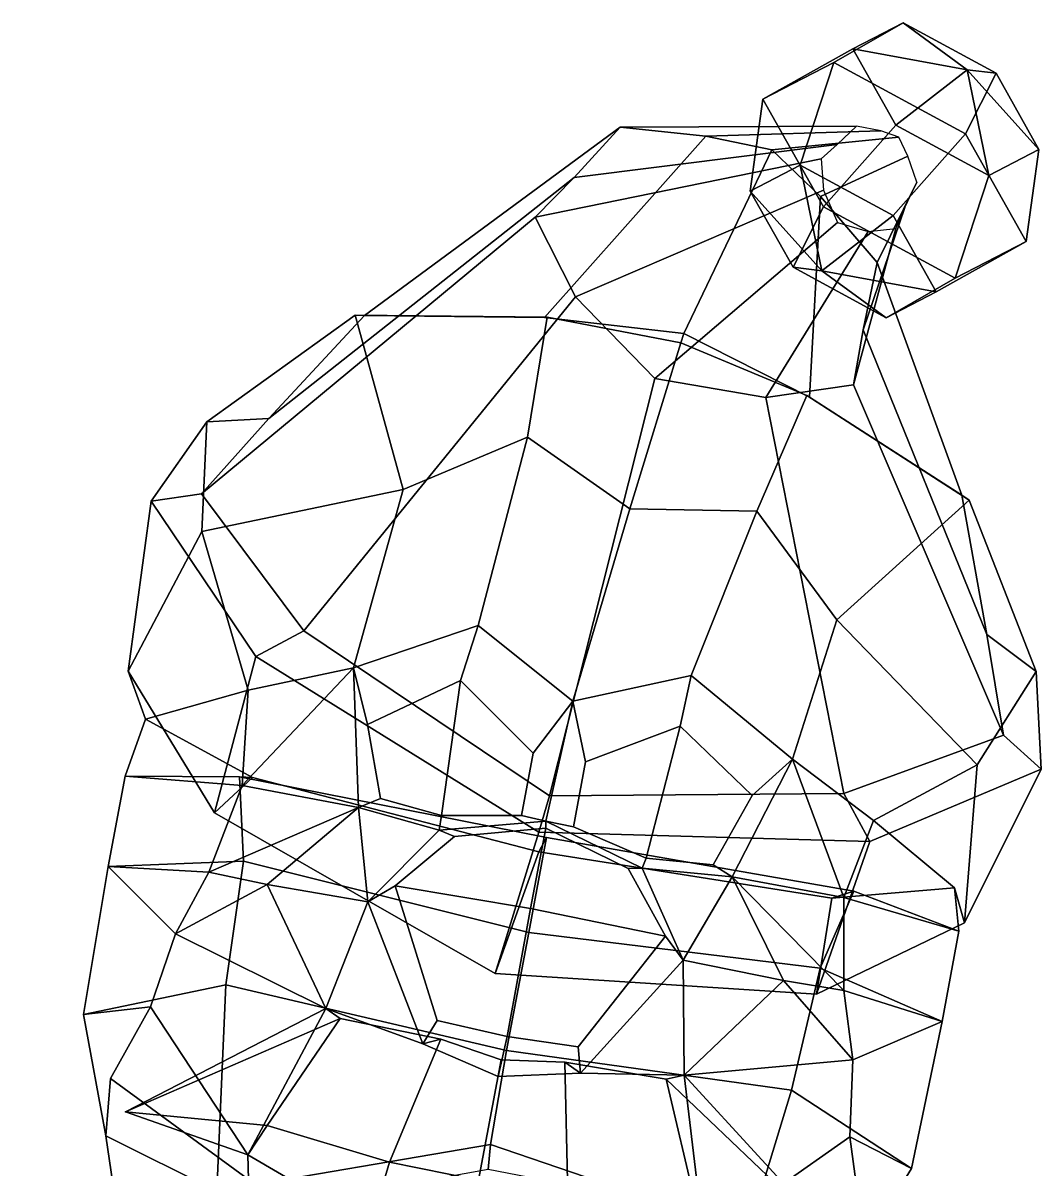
# Model space of a CAD drawing. Extents: x -177 to 163, y -153 to 319.
# Drawn here: x -67.4 to 78.4, y 154.6 to 318.8 of the extents above; entities that cross this region are included whole.
import ezdxf

# ---------------------------------------------------------------- set-up
doc = ezdxf.new("R2010")
doc.units = 0

msp = doc.modelspace()

# ---------------------------------------------------------------- linework, layer by layer
msp.add_point((-52.72525, 162.807983, 100.890869))
for points in [[(38.542923, 307.862244, -30.836687), (51.414707, 315.062469, -25.027618), (58.592377, 318.769592, -37.581402), (48.693722, 313.104889, -48.590481)], [(58.592377, 318.769592, -37.581402), (71.910812, 311.556091, -40.972916), (67.528809, 302.903442, -53.386745), (48.693722, 313.104889, -48.590481)], [(51.414707, 315.062469, -25.027618), (67.779694, 312.069061, -25.431002), (58.592377, 318.769592, -37.581402)], [(67.779694, 312.069061, -25.431002), (71.910812, 311.556091, -40.972916), (58.592377, 318.769592, -37.581402)], [(47.227257, 292.418121, -17.87923), (57.555439, 304.141846, -15.865303), (51.414707, 315.062469, -25.027618), (38.542923, 307.862244, -30.836687)], [(57.555439, 304.141846, -15.865303), (67.779694, 312.069061, -25.431002), (51.414707, 315.062469, -25.027618)], [(38.542923, 307.862244, -30.836687), (48.693722, 313.104889, -48.590481), (43.882175, 298.393188, -52.009129), (36.704506, 294.686096, -39.455349)], [(43.882175, 298.393188, -52.009129), (48.693722, 313.104889, -48.590481), (67.528809, 302.903442, -53.386745), (57.200611, 291.179718, -55.400646)], [(57.555439, 304.141846, -15.865303), (70.873871, 296.928314, -19.256762), (67.779694, 312.069061, -25.431002)], [(67.779694, 312.069061, -25.431002), (78.051537, 300.635437, -31.810543), (71.910812, 311.556091, -40.972916)], [(70.873871, 296.928314, -19.256762), (78.051537, 300.635437, -31.810543), (67.779694, 312.069061, -25.431002)], [(78.051537, 300.635437, -31.810543), (76.213127, 287.459351, -40.429264), (67.528809, 302.903442, -53.386745), (71.910812, 311.556091, -40.972916)], [(47.227257, 292.418121, -17.87923), (38.542923, 307.862244, -30.836687), (36.704506, 294.686096, -39.455349), (42.845242, 283.765472, -30.293034)], [(-32.210415, 262.111023, 46.364693), (-18.494364, 276.886566, 68.124504), (18.092747, 303.847198, 21.010603), (11.511902, 296.647339, 10.635067)], [(-18.494364, 276.886566, 68.124504), (7.28898, 276.581757, 79.141602), (30.360918, 302.556244, 27.06077), (18.092747, 303.847198, 21.010603)], [(51.958305, 304.001984, -25.946571), (49.170055, 301.372162, -28.345865), (11.511902, 296.647339, 10.635067), (18.092747, 303.847198, 21.010603)], [(55.43996, 303.295746, -24.150608), (51.958305, 304.001984, -25.946571), (18.092747, 303.847198, 21.010603), (30.360918, 302.556244, 27.06077)], [(47.227257, 292.418121, -17.87923), (66.062325, 282.216675, -22.675467), (70.873871, 296.928314, -19.256762), (57.555439, 304.141846, -15.865303)], [(27.217291, 274.30835, 85.816147), (39.79443, 300.603271, 30.84543), (30.360918, 302.556244, 27.06077), (7.28898, 276.581757, 79.141602)], [(58.005131, 302.386627, -22.94433), (55.43996, 303.295746, -24.150608), (30.360918, 302.556244, 27.06077), (39.79443, 300.603271, 30.84543)], [(58.005131, 302.386627, -22.94433), (39.79443, 300.603271, 30.84543), (46.794281, 293.886658, 28.894964), (59.294102, 299.704041, -23.007614)], [(63.341339, 280.259064, -46.238274), (57.200611, 291.179718, -55.400646), (67.528809, 302.903442, -53.386745), (76.213127, 287.459351, -40.429264)], [(49.170055, 301.372162, -28.345865), (46.862549, 299.305267, -30.298552), (5.954564, 290.970947, 2.237932), (11.511902, 296.647339, 10.635067)], [(27.217291, 274.30835, 85.816147), (45.183559, 265.170837, 79.446342), (46.794281, 293.886658, 28.894964), (39.79443, 300.603271, 30.84543)], [(66.062325, 282.216675, -22.675467), (76.213127, 287.459351, -40.429264), (78.051537, 300.635437, -31.810543), (70.873871, 296.928314, -19.256762)], [(46.862549, 299.305267, -30.298552), (47.232281, 294.838196, -31.428738), (11.716314, 279.51651, -4.721023), (5.954564, 290.970947, 2.237932)], [(59.294102, 299.704041, -23.007614), (46.794281, 293.886658, 28.894964), (54.892365, 284.433197, 25.117958), (60.588978, 295.958984, -23.387039)], [(36.704506, 294.686096, -39.455349), (43.882175, 298.393188, -52.009129), (46.976315, 283.252472, -45.834904)], [(46.976315, 283.252472, -45.834904), (43.882175, 298.393188, -52.009129), (57.200611, 291.179718, -55.400646)], [(-41.847706, 251.3396, 27.157024), (-32.210415, 262.111023, 46.364693), (11.511902, 296.647339, 10.635067), (5.954564, 290.970947, 2.237932)], [(60.588978, 295.958984, -23.387039), (54.892365, 284.433197, 25.117958), (52.88419, 274.820953, 15.252796), (58.873161, 292.329773, -25.468288)], [(47.232281, 294.838196, -31.428738), (49.232952, 290.196472, -31.670712), (23.066332, 267.859772, -8.575649), (11.716314, 279.51651, -4.721023)], [(42.845242, 283.765472, -30.293034), (36.704506, 294.686096, -39.455349), (46.976315, 283.252472, -45.834904)], [(67.007782, 251.139923, 68.812096), (54.892365, 284.433197, 25.117958), (46.794281, 293.886658, 28.894964), (45.183559, 265.170837, 79.446342)], [(47.227257, 292.418121, -17.87923), (42.845242, 283.765472, -30.293034), (56.163666, 276.551941, -33.684494), (66.062325, 282.216675, -22.675467)], [(58.873161, 292.329773, -25.468288), (52.88419, 274.820953, 15.252796), (51.513264, 266.936005, 7.322924), (57.547501, 289.34787, -27.129795)], [(-27.182314, 231.683472, 11.367456), (-41.847706, 251.3396, 27.157024), (5.954564, 290.970947, 2.237932), (11.716314, 279.51651, -4.721023)], [(46.976315, 283.252472, -45.834904), (57.200611, 291.179718, -55.400646), (63.341339, 280.259064, -46.238274)], [(53.626228, 288.879639, -29.532534), (38.978943, 265.13385, -1.67813), (23.066332, 267.859772, -8.575649), (49.232952, 290.196472, -31.670712)], [(57.547501, 289.34787, -27.129795), (51.513264, 266.936005, 7.322924), (38.978943, 265.13385, -1.67813), (53.626228, 288.879639, -29.532534)], [(66.062325, 282.216675, -22.675467), (56.163666, 276.551941, -33.684494), (63.341339, 280.259064, -46.238274), (76.213127, 287.459351, -40.429264)], [(70.604378, 231.151154, 47.191517), (52.88419, 274.820953, 15.252796), (54.892365, 284.433197, 25.117958), (67.007782, 251.139923, 68.812096)], [(42.845242, 283.765472, -30.293034), (46.976315, 283.252472, -45.834904), (56.163666, 276.551941, -33.684494)], [(56.163666, 276.551941, -33.684494), (46.976315, 283.252472, -45.834904), (63.341339, 280.259064, -46.238274)], [(7.992958, 208.085144, -3.339362), (-27.182314, 231.683472, 11.367456), (11.716314, 279.51651, -4.721023), (23.066332, 267.859772, -8.575649)], [(-12.958556, 251.961761, 91.249527), (-19.830942, 276.89859, 73.435043), (-41.049847, 261.618256, 49.353249), (-41.769539, 245.937683, 77.282433)], [(-19.830942, 276.89859, 73.435043), (-18.494364, 276.886566, 68.124504), (-32.210415, 262.111023, 46.364693), (-41.049847, 261.618256, 49.353249)], [(4.846499, 259.444214, 97.71035), (7.659979, 276.610046, 84.542625), (-19.830942, 276.89859, 73.435043), (-12.958556, 251.961761, 91.249527)], [(7.659979, 276.610046, 84.542625), (7.28898, 276.581757, 79.141602), (-18.494364, 276.886566, 68.124504), (-19.830942, 276.89859, 73.435043)], [(19.490459, 249.168671, 105.302284), (26.775257, 272.96579, 90.511642), (7.659979, 276.610046, 84.542625), (4.846499, 259.444214, 97.71035)], [(26.775257, 272.96579, 90.511642), (27.217291, 274.30835, 85.816147), (7.28898, 276.581757, 79.141602), (7.659979, 276.610046, 84.542625)], [(26.775257, 272.96579, 90.511642), (44.810265, 265.423248, 84.841385), (45.183559, 265.170837, 79.446342), (27.217291, 274.30835, 85.816147)], [(72.974045, 216.76416, 28.080406), (51.513264, 266.936005, 7.322924), (52.88419, 274.820953, 15.252796), (70.604378, 231.151154, 47.191517)], [(19.490459, 249.168671, 105.302284), (37.667667, 248.839233, 98.393402), (44.810265, 265.423248, 84.841385), (26.775257, 272.96579, 90.511642)], [(7.992958, 208.085144, -3.339362), (23.066332, 267.859772, -8.575649), (38.978943, 265.13385, -1.67813), (50.128513, 208.403412, 11.989181)], [(50.128513, 208.403412, 11.989181), (38.978943, 265.13385, -1.67813), (51.513264, 266.936005, 7.322924), (72.974045, 216.76416, 28.080406)], [(37.667667, 248.839233, 98.393402), (49.124935, 233.267029, 91.748802), (68.050316, 250.435547, 74.141777), (44.810265, 265.423248, 84.841385)], [(44.810265, 265.423248, 84.841385), (68.050316, 250.435547, 74.141777), (67.007782, 251.139923, 68.812096), (45.183559, 265.170837, 79.446342)], [(-41.769539, 245.937683, 77.282433), (-41.049847, 261.618256, 49.353249), (-49.016495, 250.262329, 27.041101), (-52.327034, 225.919708, 46.596497)], [(-41.049847, 261.618256, 49.353249), (-32.210415, 262.111023, 46.364693), (-41.847706, 251.3396, 27.157024), (-49.016495, 250.262329, 27.041101)], [(4.846499, 259.444214, 97.71035), (-12.958556, 251.961761, 91.249527), (-20.067898, 226.407715, 96.534279), (-2.225531, 232.473816, 107.351936)], [(19.490459, 249.168671, 105.302284), (4.846499, 259.444214, 97.71035), (-2.225531, 232.473816, 107.351936), (11.328009, 221.644592, 110.421844)], [(-49.016495, 250.262329, 27.041101), (-41.847706, 251.3396, 27.157024), (-27.182314, 231.683472, 11.367456), (-34.056114, 228.000366, 10.202833)], [(-35.162632, 223.187439, 80.75074), (-20.067898, 226.407715, 96.534279), (-12.958556, 251.961761, 91.249527), (-41.769539, 245.937683, 77.282433)], [(-52.327034, 225.919708, 46.596497), (-49.016495, 250.262329, 27.041101), (-34.056114, 228.000366, 10.202833), (-39.981625, 205.632599, 25.762907)], [(49.124935, 233.267029, 91.748802), (69.187111, 212.526093, 78.174736), (77.656937, 225.872955, 50.307873), (68.050316, 250.435547, 74.141777)], [(68.050316, 250.435547, 74.141777), (77.656937, 225.872955, 50.307873), (70.604378, 231.151154, 47.191517), (67.007782, 251.139923, 68.812096)], [(19.490459, 249.168671, 105.302284), (11.328009, 221.644592, 110.421844), (28.277771, 225.311279, 107.623184), (37.667667, 248.839233, 98.393402)], [(37.667667, 248.839233, 98.393402), (28.277771, 225.311279, 107.623184), (42.771797, 213.300446, 96.884323), (49.124935, 233.267029, 91.748802)], [(-41.769539, 245.937683, 77.282433), (-52.327034, 225.919708, 46.596497), (-49.852131, 219.065857, 45.079243), (-35.162632, 223.187439, 80.75074)], [(54.373104, 204.511871, 81.249496), (69.187111, 212.526093, 78.174736), (49.124935, 233.267029, 91.748802), (42.771797, 213.300446, 96.884323)], [(-34.056114, 228.000366, 10.202833), (-27.182314, 231.683472, 11.367456), (7.992958, 208.085144, -3.339362), (6.436919, 202.863556, -5.366074)], [(-4.778068, 224.598297, 107.218086), (-2.225531, 232.473816, 107.351936), (-20.067898, 226.407715, 96.534279), (-18.044931, 218.295166, 97.567345)], [(-4.778068, 224.598297, 107.218086), (5.632881, 214.192139, 109.122612), (11.328009, 221.644592, 110.421844), (-2.225531, 232.473816, 107.351936)], [(77.656937, 225.872955, 50.307873), (78.357002, 211.907288, 28.065422), (72.974045, 216.76416, 28.080406), (70.604378, 231.151154, 47.191517)], [(-39.981625, 205.632599, 25.762907), (-34.056114, 228.000366, 10.202833), (6.436919, 202.863556, -5.366074), (0.216183, 182.597778, 9.33736)], [(-52.327034, 225.919708, 46.596497), (-39.981625, 205.632599, 25.762907), (-34.545242, 210.711975, 19.801374), (-49.852131, 219.065857, 45.079243)], [(-36.003643, 209.546539, 81.797165), (-20.067898, 226.407715, 96.534279), (-35.162632, 223.187439, 80.75074)], [(-19.352036, 206.409546, 101.781319), (-20.067898, 226.407715, 96.534279), (-36.003643, 209.546539, 81.797165)], [(-16.225666, 207.672821, 100.745888), (-18.044931, 218.295166, 97.567345), (-20.067898, 226.407715, 96.534279), (-19.352036, 206.409546, 101.781319)], [(26.67012, 218.035156, 107.192245), (28.277771, 225.311279, 107.623184), (11.328009, 221.644592, 110.421844), (13.149252, 212.9198, 109.336967)], [(26.67012, 218.035156, 107.192245), (37.006039, 208.107605, 95.33503), (42.771797, 213.300446, 96.884323), (28.277771, 225.311279, 107.623184)], [(69.187111, 212.526093, 78.174736), (67.387718, 189.87088, 47.559227), (78.357002, 211.907288, 28.065422), (77.656937, 225.872955, 50.307873)], [(-7.46063, 205.227783, 105.90522), (-4.778068, 224.598297, 107.218086), (-18.044931, 218.295166, 97.567345), (-16.225666, 207.672821, 100.745888)], [(5.632881, 214.192139, 109.122612), (-4.778068, 224.598297, 107.218086), (-7.46063, 205.227783, 105.90522), (3.964657, 205.254517, 110.205803)], [(-35.162632, 223.187439, 80.75074), (-49.852131, 219.065857, 45.079243), (-52.778061, 210.871307, 45.555038), (-36.003643, 209.546539, 81.797165)], [(3.964657, 205.254517, 110.205803), (7.443916, 204.441162, 113.433067), (11.328009, 221.644592, 110.421844), (5.632881, 214.192139, 109.122612)], [(11.410154, 203.606812, 110.628296), (13.149252, 212.9198, 109.336967), (11.328009, 221.644592, 110.421844), (7.443916, 204.441162, 113.433067)], [(-52.778061, 210.871307, 45.555038), (-49.852131, 219.065857, 45.079243), (-34.545242, 210.711975, 19.801374), (-36.392399, 210.768707, 15.757515)], [(13.149252, 212.9198, 109.336967), (11.410154, 203.606812, 110.628296), (21.82375, 199.139893, 105.43737), (26.67012, 218.035156, 107.192245)], [(21.82375, 199.139893, 105.43737), (31.406889, 198.201904, 99.173462), (37.006039, 208.107605, 95.33503), (26.67012, 218.035156, 107.192245)], [(78.357002, 211.907288, 28.065422), (53.842224, 201.532196, 10.9097), (50.128513, 208.403412, 11.989181), (72.974045, 216.76416, 28.080406)], [(31.406889, 198.201904, 99.173462), (34.122784, 196.460571, 102.04702), (42.771797, 213.300446, 96.884323), (37.006039, 208.107605, 95.33503)], [(34.122784, 196.460571, 102.04702), (50.122227, 193.522827, 82.225098), (42.771797, 213.300446, 96.884323)], [(50.122227, 193.522827, 82.225098), (54.373104, 204.511871, 81.249496), (42.771797, 213.300446, 96.884323)], [(67.387718, 189.87088, 47.559227), (46.20216, 179.680725, 26.455986), (53.842224, 201.532196, 10.9097), (78.357002, 211.907288, 28.065422)], [(69.187111, 212.526093, 78.174736), (54.373104, 204.511871, 81.249496), (65.959221, 194.909668, 45.724365), (67.387718, 189.87088, 47.559227)], [(-36.003643, 209.546539, 81.797165), (-52.778061, 210.871307, 45.555038), (-55.213627, 197.966888, 48.079376), (-40.800995, 197.115723, 81.977913)], [(-55.213627, 197.966888, 48.079376), (-52.778061, 210.871307, 45.555038), (-36.392399, 210.768707, 15.757515), (-35.834217, 198.731567, 14.594724)], [(-39.981625, 205.632599, 25.762907), (0.216183, 182.597778, 9.33736), (6.463696, 200.054596, 3.351875), (-34.545242, 210.711975, 19.801374)], [(-36.392399, 210.768707, 15.757515), (-34.545242, 210.711975, 19.801374), (6.463696, 200.054596, 3.351875), (7.569618, 202.111633, 0.905693)], [(-35.834217, 198.731567, 14.594724), (-36.392399, 210.768707, 15.757515), (7.569618, 202.111633, 0.905693), (5.030628, 188.513489, 2.728668)], [(-40.800995, 197.115723, 81.977913), (-19.352036, 206.409546, 101.781319), (-36.003643, 209.546539, 81.797165)], [(-7.46063, 205.227783, 105.90522), (-16.225666, 207.672821, 100.745888), (-19.352036, 206.409546, 101.781319), (-7.828465, 203.131012, 108.157837)], [(53.842224, 201.532196, 10.9097), (6.436919, 202.863556, -5.366074), (7.992958, 208.085144, -3.339362), (50.128513, 208.403412, 11.989181)], [(-32.442562, 195.350098, 105.254364), (-19.352036, 206.409546, 101.781319), (-40.800995, 197.115723, 81.977913)], [(-32.442562, 195.350098, 105.254364), (-18.02976, 192.905518, 108.355164), (-19.352036, 206.409546, 101.781319)], [(-18.02976, 192.905518, 108.355164), (-7.828465, 203.131012, 108.157837), (-19.352036, 206.409546, 101.781319)], [(-7.46063, 205.227783, 105.90522), (-7.828465, 203.131012, 108.157837), (7.443916, 204.441162, 113.433067), (3.964657, 205.254517, 110.205803)], [(7.44427, 203.415649, 127.857407), (7.443916, 204.441162, 113.433067), (-7.828465, 203.131012, 108.157837), (-5.59388, 202.255554, 124.370613)], [(7.44427, 203.415649, 127.857407), (19.22566, 197.637878, 124.493935), (21.273153, 197.716675, 108.302429), (7.443916, 204.441162, 113.433067)], [(21.82375, 199.139893, 105.43737), (11.410154, 203.606812, 110.628296), (7.443916, 204.441162, 113.433067), (21.273153, 197.716675, 108.302429)], [(54.373104, 204.511871, 81.249496), (50.122227, 193.522827, 82.225098), (66.597984, 188.661407, 46.148182), (65.959221, 194.909668, 45.724365)], [(-14.117798, 195.16507, 125.757736), (-5.59388, 202.255554, 124.370613), (-7.828465, 203.131012, 108.157837), (-18.02976, 192.905518, 108.355164)], [(5.282081, 191.912659, 132.296112), (7.44427, 203.415649, 127.857407), (-5.59388, 202.255554, 124.370613), (-14.117798, 195.16507, 125.757736)], [(46.20216, 179.680725, 26.455986), (0.216183, 182.597778, 9.33736), (6.436919, 202.863556, -5.366074), (53.842224, 201.532196, 10.9097)], [(46.720085, 183.372345, 15.00491), (5.030628, 188.513489, 2.728668), (7.569618, 202.111633, 0.905693), (51.558781, 194.405396, 16.194517)], [(5.282081, 191.912659, 132.296112), (24.615469, 187.95874, 125.950188), (19.22566, 197.637878, 124.493935), (7.44427, 203.415649, 127.857407)], [(51.558781, 194.405396, 16.194517), (7.569618, 202.111633, 0.905693), (6.463696, 200.054596, 3.351875), (48.424656, 193.405945, 20.263554)], [(-58.728508, 176.740631, 50.009422), (-55.213627, 197.966888, 48.079376), (-35.834217, 198.731567, 14.594724), (-38.346165, 180.986572, 17.980509)], [(-38.346165, 180.986572, 17.980509), (-35.834217, 198.731567, 14.594724), (5.030628, 188.513489, 2.728668), (1.854188, 171.570892, 7.613882)], [(46.20216, 179.680725, 26.455986), (48.424656, 193.405945, 20.263554), (6.463696, 200.054596, 3.351875), (0.216183, 182.597778, 9.33736)], [(21.82375, 199.139893, 105.43737), (21.273153, 197.716675, 108.302429), (34.122784, 196.460571, 102.04702), (31.406889, 198.201904, 99.173462)], [(-49.136364, 177.859314, 82.113968), (-45.557838, 188.302399, 81.656311), (-55.213627, 197.966888, 48.079376), (-58.728508, 176.740631, 50.009422)], [(-40.800995, 197.115723, 81.977913), (-55.213627, 197.966888, 48.079376), (-45.557838, 188.302399, 81.656311)], [(-45.557838, 188.302399, 81.656311), (-32.442562, 195.350098, 105.254364), (-40.800995, 197.115723, 81.977913)], [(24.615469, 187.95874, 125.950188), (27.111969, 184.506897, 108.57946), (21.273153, 197.716675, 108.302429), (19.22566, 197.637878, 124.493935)], [(27.111969, 184.506897, 108.57946), (34.122784, 196.460571, 102.04702), (21.273153, 197.716675, 108.302429)], [(41.468651, 181.598907, 105.621605), (34.122784, 196.460571, 102.04702), (27.111969, 184.506897, 108.57946)], [(41.468651, 181.598907, 105.621605), (50.125973, 180.198761, 82.429703), (34.122784, 196.460571, 102.04702)], [(50.125973, 180.198761, 82.429703), (50.122227, 193.522827, 82.225098), (34.122784, 196.460571, 102.04702)], [(-24.033463, 177.623169, 102.609238), (-32.442562, 195.350098, 105.254364), (-45.557838, 188.302399, 81.656311)], [(-24.033463, 177.623169, 102.609238), (-18.02976, 192.905518, 108.355164), (-32.442562, 195.350098, 105.254364)], [(-8.099997, 175.870056, 121.435616), (-14.117798, 195.16507, 125.757736), (-18.02976, 192.905518, 108.355164), (-10.13273, 172.530121, 108.650497)], [(1.905999, 173.617798, 126.727661), (5.282081, 191.912659, 132.296112), (-14.117798, 195.16507, 125.757736), (-8.099997, 175.870056, 121.435616)], [(67.387718, 189.87088, 47.559227), (65.959221, 194.909668, 45.724365), (48.424656, 193.405945, 20.263554), (46.20216, 179.680725, 26.455986)], [(64.205254, 175.749023, 48.672733), (46.720085, 183.372345, 15.00491), (51.558781, 194.405396, 16.194517), (66.597984, 188.661407, 46.148182)], [(66.597984, 188.661407, 46.148182), (51.558781, 194.405396, 16.194517), (48.424656, 193.405945, 20.263554), (65.959221, 194.909668, 45.724365)], [(-10.13273, 172.530121, 108.650497), (-18.02976, 192.905518, 108.355164), (-24.033463, 177.623169, 102.609238)], [(50.122227, 193.522827, 82.225098), (50.125973, 180.198761, 82.429703), (64.205254, 175.749023, 48.672733), (66.597984, 188.661407, 46.148182)], [(1.905999, 173.617798, 126.727661), (12.102826, 172.111328, 121.536003), (24.615469, 187.95874, 125.950188), (5.282081, 191.912659, 132.296112)], [(-49.136364, 177.859314, 82.113968), (-35.198032, 156.659119, 109.480705), (-24.033463, 177.623169, 102.609238), (-45.557838, 188.302399, 81.656311)], [(42.649471, 165.917358, 18.382952), (1.854188, 171.570892, 7.613882), (5.030628, 188.513489, 2.728668), (46.720085, 183.372345, 15.00491)], [(12.102826, 172.111328, 121.536003), (12.413031, 168.33551, 108.76252), (27.111969, 184.506897, 108.57946), (24.615469, 187.95874, 125.950188)], [(12.413031, 168.33551, 108.76252), (27.272688, 168.077698, 102.864166), (27.111969, 184.506897, 108.57946)], [(27.272688, 168.077698, 102.864166), (41.468651, 181.598907, 105.621605), (27.111969, 184.506897, 108.57946)], [(59.832397, 154.682373, 50.598515), (42.649471, 165.917358, 18.382952), (46.720085, 183.372345, 15.00491), (64.205254, 175.749023, 48.672733)], [(-55.54631, 159.367401, 54.583973), (-58.728508, 176.740631, 50.009422), (-38.346165, 180.986572, 17.980509), (-39.628574, 151.442932, 29.686474)], [(-39.628574, 151.442932, 29.686474), (-38.346165, 180.986572, 17.980509), (1.854188, 171.570892, 7.613882), (-0.479572, 158.145752, 6.808396)], [(27.272688, 168.077698, 102.864166), (51.397755, 170.263824, 82.138054), (41.468651, 181.598907, 105.621605)], [(51.397755, 170.263824, 82.138054), (50.125973, 180.198761, 82.429703), (41.468651, 181.598907, 105.621605)], [(50.125973, 180.198761, 82.429703), (51.397755, 170.263824, 82.138054), (64.205254, 175.749023, 48.672733)], [(-55.54631, 159.367401, 54.583973), (-54.85667, 167.560913, 85.56041), (-49.136364, 177.859314, 82.113968), (-58.728508, 176.740631, 50.009422)], [(-49.136364, 177.859314, 82.113968), (-54.85667, 167.560913, 85.56041), (-35.115891, 153.12738, 100.560631), (-35.198032, 156.659119, 109.480705)], [(-21.967161, 176.167969, 116.653313), (-24.033463, 177.623169, 102.609238), (-52.72525, 162.807983, 100.890869)], [(-52.72525, 162.807983, 100.890869), (-24.033463, 177.623169, 102.609238), (-35.198032, 156.659119, 109.480705)], [(-21.967161, 176.167969, 116.653313), (-7.565904, 173.225098, 116.84906), (-10.13273, 172.530121, 108.650497), (-24.033463, 177.623169, 102.609238)], [(-32.437603, 160.844604, 119.457413), (-21.967161, 176.167969, 116.653313), (-52.72525, 162.807983, 100.890869)], [(-7.565904, 173.225098, 116.84906), (-21.967161, 176.167969, 116.653313), (-32.437603, 160.844604, 119.457413), (-14.932427, 155.591034, 128.268372)], [(1.905999, 173.617798, 126.727661), (-8.099997, 175.870056, 121.435616), (-10.13273, 172.530121, 108.650497), (0.630137, 167.851501, 114.697044)], [(50.976501, 159.233337, 82.611404), (59.832397, 154.682373, 50.598515), (64.205254, 175.749023, 48.672733), (51.397755, 170.263824, 82.138054)], [(-14.932427, 155.591034, 128.268372), (-2.197989, 153.033142, 129.02063), (1.052952, 170.257141, 119.677872), (-7.565904, 173.225098, 116.84906)], [(1.052952, 170.257141, 119.677872), (0.630137, 167.851501, 114.697044), (-10.13273, 172.530121, 108.650497), (-7.565904, 173.225098, 116.84906)], [(1.905999, 173.617798, 126.727661), (0.630137, 167.851501, 114.697044), (12.413031, 168.33551, 108.76252), (12.102826, 172.111328, 121.536003)], [(36.418335, 145.532257, 30.085522), (-0.479572, 158.145752, 6.808396), (1.854188, 171.570892, 7.613882), (42.649471, 165.917358, 18.382952)], [(10.610911, 150.838684, 128.395294), (10.189271, 169.921753, 116.937279), (1.052952, 170.257141, 119.677872), (-2.197989, 153.033142, 129.02063)], [(1.052952, 170.257141, 119.677872), (10.189271, 169.921753, 116.937279), (12.413031, 168.33551, 108.76252), (0.630137, 167.851501, 114.697044)], [(10.189271, 169.921753, 116.937279), (10.610911, 150.838684, 128.395294), (28.917997, 149.429443, 119.762268), (24.686504, 167.488098, 116.885124)], [(24.686504, 167.488098, 116.885124), (27.272688, 168.077698, 102.864166), (12.413031, 168.33551, 108.76252), (10.189271, 169.921753, 116.937279)], [(50.976501, 159.233337, 82.611404), (51.397755, 170.263824, 82.138054), (27.272688, 168.077698, 102.864166), (30.084135, 144.513397, 109.805077)], [(-35.115891, 153.12738, 100.560631), (-54.85667, 167.560913, 85.56041), (-55.54631, 159.367401, 54.583973), (-51.063103, 128.814484, 71.400055)], [(24.686504, 167.488098, 116.885124), (49.525448, 143.784241, 101.398926), (27.272688, 168.077698, 102.864166)], [(28.917997, 149.429443, 119.762268), (49.525448, 143.784241, 101.398926), (24.686504, 167.488098, 116.885124)], [(49.525448, 143.784241, 101.398926), (30.084135, 144.513397, 109.805077), (27.272688, 168.077698, 102.864166)], [(50.571186, 139.624268, 55.111237), (36.418335, 145.532257, 30.085522), (42.649471, 165.917358, 18.382952), (59.832397, 154.682373, 50.598515)], [(-35.198032, 156.659119, 109.480705), (-32.437603, 160.844604, 119.457413), (-52.72525, 162.807983, 100.890869)], [(-51.063103, 128.814484, 71.400055), (-55.54631, 159.367401, 54.583973), (-39.628574, 151.442932, 29.686474), (-36.667141, 125.004944, 59.110714)], [(-14.932427, 155.591034, 128.268372), (-32.437603, 160.844604, 119.457413), (-35.198032, 156.659119, 109.480705), (-17.618629, 146.371002, 118.605446)], [(-0.813911, 154.534668, -1.71253), (-67.394463, 142.496246, 0.279401), (-39.628574, 151.442932, 29.686474), (-0.479572, 158.145752, 6.808396)], [(-0.479572, 158.145752, 6.808396), (36.418335, 145.532257, 30.085522), (66.072998, 141.595459, -0.339596), (-0.813911, 154.534668, -1.71253)], [(50.976501, 159.233337, 82.611404), (30.084135, 144.513397, 109.805077), (28.823004, 141.231567, 100.878326), (52.576935, 147.572876, 86.094215)], [(50.571186, 139.624268, 55.111237), (59.832397, 154.682373, 50.598515), (50.976501, 159.233337, 82.611404), (52.576935, 147.572876, 86.094215)], [(-22.421688, 138.013916, 120.877213), (-17.618629, 146.371002, 118.605446), (-35.198032, 156.659119, 109.480705), (-35.115891, 153.12738, 100.560631)], [(-2.197989, 153.033142, 129.02063), (-14.932427, 155.591034, 128.268372), (-17.618629, 146.371002, 118.605446), (-4.405089, 141.042023, 124.221077)]]:
    msp.add_3dface(points)

doc.saveas('drawing.dxf')
